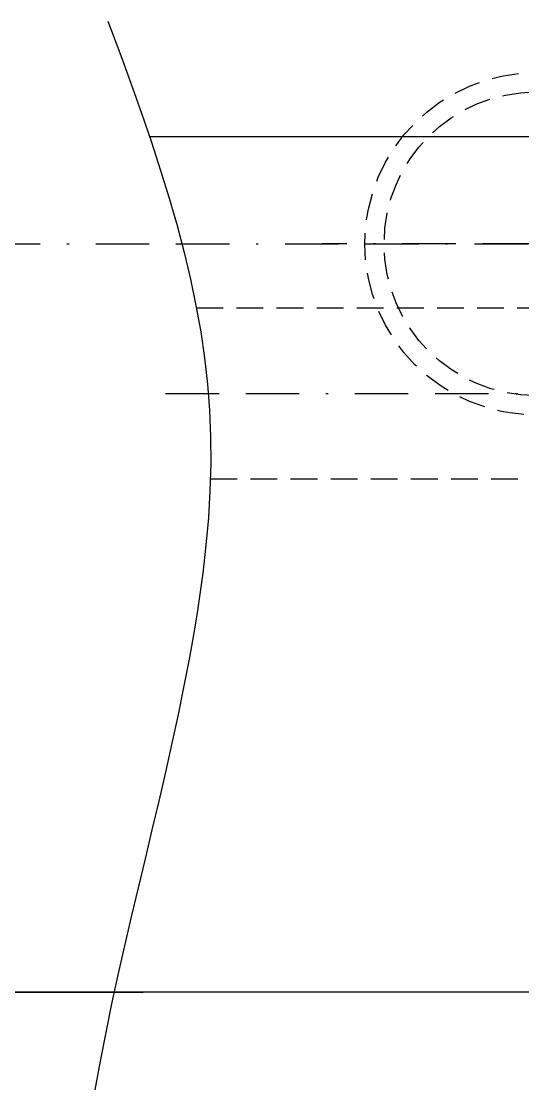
# Model space of a CAD drawing. Extents: x -430 to 437, y -440 to 538.
# Drawn here: x -221.51 to -198.07, y 233.14 to 282.83 of the extents above; entities that cross this region are included whole.
import ezdxf

# ---------------------------------------------------------------- set-up
doc = ezdxf.new("R2010")
doc.units = 0
doc.linetypes.add('BORDER', pattern=[8.75, 2.5, -1.25, 2.5, -1.25, 0, -1.25])
doc.linetypes.add('HIDDEN', pattern=[1.875, 1.25, -0.625])
doc.layers.add('1', color=7, linetype='CONTINUOUS')
doc.layers.add('11', color=7, linetype='CONTINUOUS')

msp = doc.modelspace()

# ---------------------------------------------------------------- linework, layer by layer
at = {"layer": '1', "color": 7, "linetype": 'CONTINUOUS'}
for p, q in [((-217.4593, 282.8337), (-216.9091, 281.3607)), ((-216.9091, 281.3607), (-216.3863, 279.9301)), ((-216.3863, 279.9301), (-215.8922, 278.5379)), ((-215.8922, 278.5379), (-215.4281, 277.1802)), ((-127.447, 277.4258), (-215.5106, 277.4258)), ((-215.4281, 277.1802), (-214.9952, 275.853)), ((-214.9952, 275.853), (-214.5948, 274.5526)), ((-214.5948, 274.5526), (-214.2281, 273.2748)), ((-214.2281, 273.2748), (-213.8964, 272.0158)), ((-213.8964, 272.0158), (-213.6009, 270.7717)), ((-213.6009, 270.7717), (-213.3428, 269.5385)), ((-213.3428, 269.5385), (-213.1236, 268.3123)), ((-213.1236, 268.3123), (-212.9443, 267.0892)), ((-212.9443, 267.0892), (-212.8062, 265.8653)), ((-212.8062, 265.8653), (-212.7106, 264.6366)), ((-212.7106, 264.6366), (-212.6588, 263.3993)), ((-212.6588, 263.3993), (-212.6518, 262.1495)), ((-212.6518, 262.1495), (-212.6883, 260.8863)), ((-212.6883, 260.8863), (-212.7652, 259.6105)), ((-212.7652, 259.6105), (-212.8794, 258.3231)), ((-212.8794, 258.3231), (-213.028, 257.025)), ((-213.028, 257.025), (-213.2077, 255.717)), ((-213.2077, 255.717), (-213.2741, 255.279)), ((-213.2741, 255.279), (-213.4157, 254.4001)), ((-213.4157, 254.4001), (-213.6487, 253.0752)), ((-213.6487, 253.0752), (-213.9037, 251.7432)), ((-213.9037, 251.7432), (-214.1777, 250.405)), ((-214.1777, 250.405), (-214.4676, 249.0615)), ((-214.4676, 249.0615), (-214.7703, 247.7135)), ((-214.7703, 247.7135), (-215.0827, 246.3621)), ((-215.0827, 246.3621), (-215.4019, 245.0081)), ((-215.4019, 245.0081), (-215.7247, 243.6524)), ((-215.7247, 243.6524), (-216.048, 242.2959)), ((-216.048, 242.2959), (-216.3688, 240.9396)), ((-216.3688, 240.9396), (-216.6841, 239.5842)), ((-216.6841, 239.5842), (-216.9907, 238.2309)), ((-216.9907, 238.2309), (-217.2856, 236.8803)), ((-320.447, 237.4258), (-215.8109, 237.4258)), ((-215.8109, 237.4258), (-320.447, 237.4258)), ((-132.447, 237.4258), (-215.8109, 237.4258)), ((-217.2856, 236.8803), (-217.5657, 235.5336)), ((-217.5657, 235.5336), (-217.828, 234.1914)), ((-217.828, 234.1914), (-218.0693, 232.8549))]:
    msp.add_line(p, q, dxfattribs=at)
at = {"layer": '1', "color": 141, "linetype": 'BORDER'}
for p, q in [((-271.129, 272.4258), (-100.447, 272.4258)), ((-197.447, 272.4258), (-207.447, 272.4258)), ((-197.447, 272.4258), (-206.547, 272.4258))]:
    msp.add_line(p, q, dxfattribs=at)
at = {"layer": '1', "color": 7, "linetype": 'HIDDEN'}
for radius in [8, 7.1]:
    msp.add_circle((-197.447, 272.4258), radius, dxfattribs=at)
at = {"layer": '11', "color": 141, "linetype": 'HIDDEN'}
for p, q in [((-213.3211, 269.4258), (-192.447, 269.4258)), ((-212.6677, 261.4258), (-192.447, 261.4258))]:
    msp.add_line(p, q, dxfattribs=at)
at = {"layer": '11', "color": 141, "linetype": 'BORDER'}
msp.add_line((-214.767, 265.4258), (-125.447, 265.4258), dxfattribs=at)

doc.saveas('drawing.dxf')
